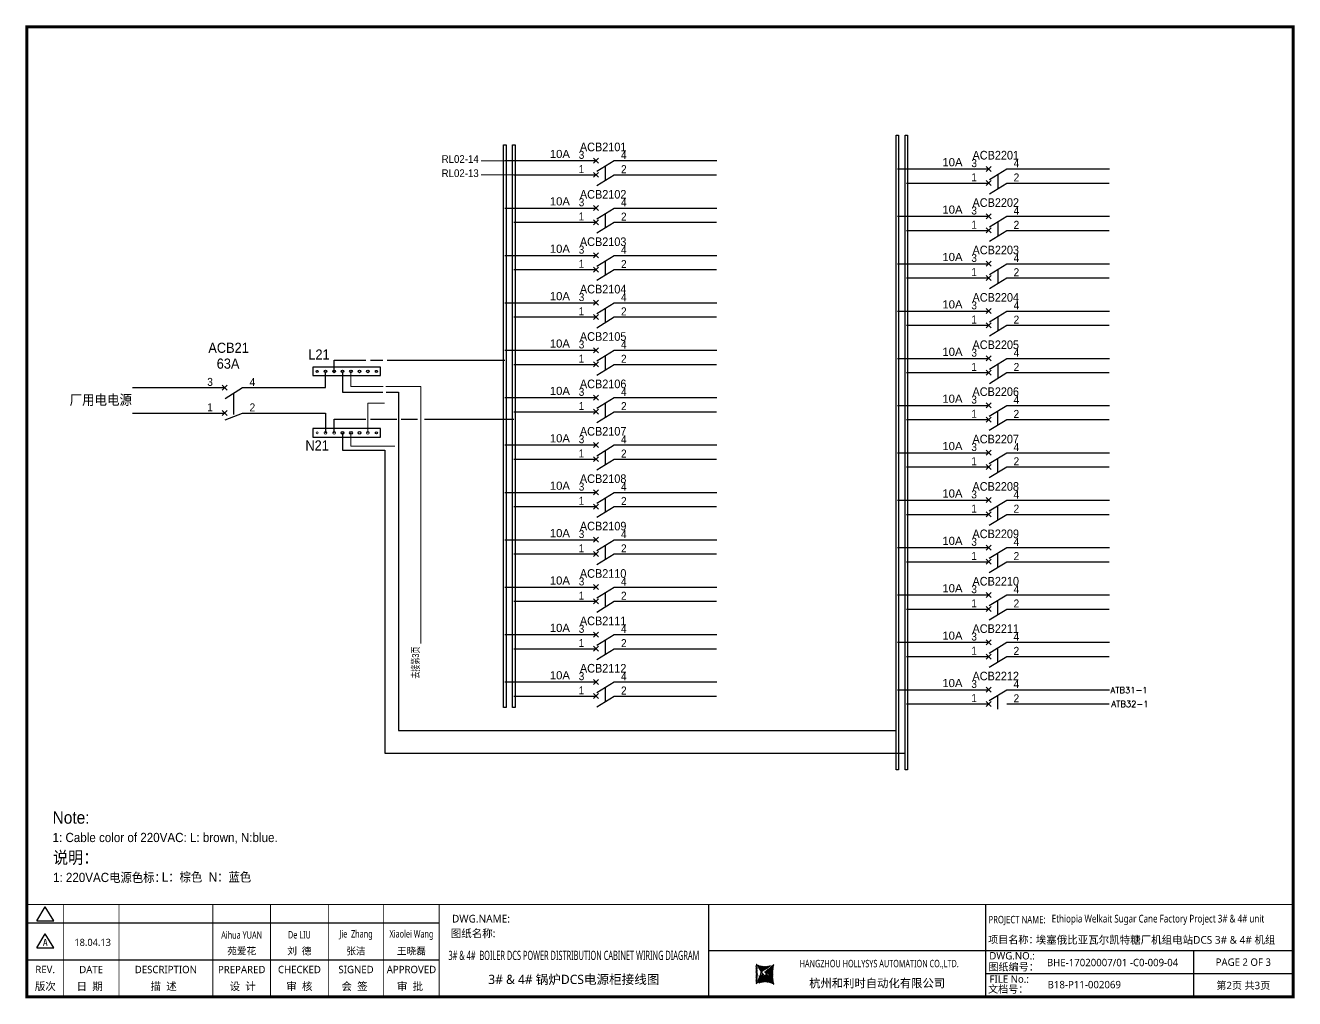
# Model space of a CAD drawing. Extents: x 81437 to 204847, y -54769 to -29444.
# Drawn here: x 101462 to 105587, y -50082 to -46919 of the extents above; entities that cross this region are included whole.
import ezdxf
from ezdxf.enums import TextEntityAlignment as Align
from ezdxf.lldxf.tags import DXFTag

# ---------------------------------------------------------------- set-up
doc = ezdxf.new("R2010")
doc.units = 0
doc.header["$LTSCALE"] = 100
doc.header["$MEASUREMENT"] = 0
for name, color, linetype in [('t', 1, 'Continuous'), ('标准图框及表格', 7, 'Continuous'), ('空气开关', 7, 'Continuous')]:
    doc.layers.add(name, color=color, linetype=linetype)
doc.layers.add('细实线', color=7, linetype='Continuous', lineweight=20)
doc.styles.add('HZ', font='arial.ttf', dxfattribs={"width": 0.7})
doc.styles.add('SIMPLEX', font='simplex')
doc.styles.get("Standard").update_dxf_attribs({"font": ''})
doc.styles.add('微软雅黑', font='')
doc.styles.get('Standard').set_extended_font_data('SimSun')
doc.styles.get('微软雅黑').set_extended_font_data('Microsoft YaHei')
tags = doc.linetypes.add('CENTER', pattern=[2, 1.25, -0.25, 0.25, -0.25]).pattern_tags.tags
tags[10:11] = [DXFTag(74, 4), DXFTag(75, 0), DXFTag(340, '0'), DXFTag(46, 1.0), DXFTag(50, 0.0), DXFTag(44, 0.0), DXFTag(45, 0.0)]
tags[8:9] = [DXFTag(74, 4), DXFTag(75, 0), DXFTag(340, '0'), DXFTag(46, 1.0), DXFTag(50, 0.0), DXFTag(44, 0.0), DXFTag(45, 0.0)]
tags[6:7] = [DXFTag(74, 4), DXFTag(75, 0), DXFTag(340, '0'), DXFTag(46, 1.0), DXFTag(50, 0.0), DXFTag(44, 0.0), DXFTag(45, 0.0)]
tags[4:5] = [DXFTag(74, 4), DXFTag(75, 0), DXFTag(340, '0'), DXFTag(46, 1.0), DXFTag(50, 0.0), DXFTag(44, 0.0), DXFTag(45, 0.0)]
tags = doc.linetypes.add('HIDDEN', pattern=[0.375, 0.25, -0.125]).pattern_tags.tags
tags[6:7] = [DXFTag(74, 4), DXFTag(75, 0), DXFTag(340, '0'), DXFTag(46, 1.0), DXFTag(50, 0.0), DXFTag(44, 0.0), DXFTag(45, 0.0)]
tags[4:5] = [DXFTag(74, 4), DXFTag(75, 0), DXFTag(340, '0'), DXFTag(46, 1.0), DXFTag(50, 0.0), DXFTag(44, 0.0), DXFTag(45, 0.0)]
pattern_1 = [(45, (-6.1628, -58.8625), (-0.7362629, 0.7362629), [])]

# ---------------------------------------------------------------- blocks, each defined once
blk = doc.blocks.new('供电端子')
at = {"style": 'HZ', "width": 0.7}
blk.add_attdef('供电端子', (0, 0), '', height=17, dxfattribs=at)
blk = doc.blocks.new('图框')
at = {"layer": '标准图框及表格'}
h = blk.add_hatch(dxfattribs=at)
h.set_pattern_fill('ANSI31', color=5, scale=8.329864, style=0)
h.set_pattern_definition(pattern_1)
edge = h.paths.add_edge_path()
edge.add_arc((2393.1, -3057), 55.2, 238.1092, 291.6532)
edge.add_line((2413.5, -3108.3), (2382.4, -3129.1))
edge.add_arc((2232.7, -3137.2), 135.4, 346.3915, 374.25)
edge.add_line((2364.3, -3169), (2391.3, -3146.7))
edge.add_line((2385.2, -3139.1), (2390, -3139.8))
edge.add_spline(control_points=[(2391.3, -3146.8), (2392.2, -3145.9), (2393.8, -3144.3), (2393.7, -3140.1), (2391.3, -3139.9), (2390, -3139.7)], knot_values=[0, 0, 0, 0, 6.844331, 12.400427, 18.769243, 18.769243, 18.769243, 18.769243], weights=[1, 1, 1, 1, 1, 1], degree=3, periodic=0)
edge.add_spline(control_points=[(2382.4, -3129.1), (2381.6, -3129.7), (2380.3, -3130.8), (2379.4, -3132.2), (2379, -3132.9)], knot_values=[0, 0, 0, 0, 5.253674, 9.488439, 9.488439, 9.488439, 9.488439], weights=[1, 1, 1, 1, 1], degree=3, periodic=0)
edge.add_spline(control_points=[(2380.1, -3131.1), (2379.6, -3131.8), (2378.5, -3133.2), (2378.8, -3136.6), (2381.7, -3138.8), (2384, -3139), (2385.2, -3139.1)], knot_values=[10.665975, 10.665975, 10.665975, 10.665975, 18.977704, 28.894558, 41.119554, 52.646925, 52.646925, 52.646925, 52.646925], weights=[1, 1, 1, 1, 1, 1, 1], degree=3, periodic=0)
h = blk.add_hatch(dxfattribs=at)
h.set_pattern_fill('ANSI31', color=3, scale=8.329864, style=0)
h.set_pattern_definition(pattern_1)
edge = h.paths.add_edge_path()
edge.add_line((2396.3, -3134.6), (2401.5, -3135.3))
edge.add_spline(control_points=[(2394.9, -3127.6), (2394, -3128.5), (2392.4, -3130.1), (2392.5, -3134.3), (2394.9, -3134.5), (2396.2, -3134.6)], knot_values=[0, 0, 0, 0, 6.844331, 12.400427, 18.769243, 18.769243, 18.769243, 18.769243], weights=[1, 1, 1, 1, 1, 1], degree=3, periodic=0)
edge.add_line((2421.9, -3105.3), (2394.8, -3127.7))
edge.add_spline(control_points=[(2406.5, -3142.8), (2406.9, -3142.3), (2407.7, -3140.9), (2407.4, -3137.8), (2404.5, -3135.6), (2402.2, -3135.4), (2401, -3135.3)], knot_values=[12.654089, 12.654089, 12.654089, 12.654089, 18.977704, 28.894558, 41.119554, 52.646925, 52.646925, 52.646925, 52.646925], weights=[1, 1, 1, 1, 1, 1, 1], degree=3, periodic=0)
edge.add_line((2405.5, -3143.8), (2406.6, -3142.6))
edge.add_line((2403.9, -3145.3), (2405.5, -3143.8))
edge.add_line((2372.7, -3166.1), (2403.8, -3145.3))
edge.add_arc((2393.1, -3217.4), 55.2, 58.1092, 111.6532)
edge.add_arc((2553.4, -3137.2), 135.4, 166.3915, 194.25)
at = {"color": 7}
for p, q in [((2209.5, -2910.4), (2209.5, -3210.4)), ((3109.5, -2910.4), (3109.5, -3210.4)), ((-6.2, -2970.4), (1334, -2970.4)), ((-6.2, -3090.4), (1334, -3090.4)), ((2209.5, -3060.4), (3109.5, -3060.4)), ((3109.5, -3060.4), (4109.5, -3060.4)), ((3785.6, -3060.4), (3785.6, -3210.4)), ((4109.5, -3135.4), (3109.5, -3135.4))]:
    blk.add_line(p, q, dxfattribs=at)
at = {"color": 7, "const_width": 3}
blk.add_lwpolyline([(4109.5, -2910.4), (-6.2, -2910.4)], dxfattribs=at)
at = {"layer": 't', "color": 7}
for p, q in [((25.8, -2963.9), (53.7, -2918)), ((81.7, -2963.9), (53.7, -2918)), ((25.8, -2963.9), (81.7, -2963.9)), ((25.8, -3051.8), (53.7, -3006)), ((81.7, -3051.8), (53.7, -3006)), ((25.8, -3051.8), (81.7, -3051.8))]:
    blk.add_line(p, q, dxfattribs=at)
at = {"layer": 't', "color": 7, "const_width": 9.62}
blk.add_lwpolyline([(4109.5, -3210.4), (4109.5, -58.9), (-6.2, -58.9), (-6.2, -3210.4)], close=True, dxfattribs=at)
at = {"layer": 't', "color": 7, "const_width": 2.4}
for points in [[(112.6, -2911.6), (112.6, -3210.4)], [(292.9, -2911.6), (292.9, -3210.4)], [(598.2, -2911.6), (598.2, -3215.3)], [(785.8, -2911.6), (785.8, -3215.3)], [(973.4, -2911.6), (973.4, -3215.3)], [(1153.7, -2911.6), (1153.7, -3215.3)], [(1334, -2911.6), (1334, -3215.3)]]:
    blk.add_lwpolyline(points, dxfattribs=at)
at = {"color": 7, "linetype": 'CENTER', "style": '微软雅黑'}
for s, height, p in [('项目名称：', 24, (3118.2, -3036.9)), ('图纸编号：', 24, (3119.1, -3125.5)), ('杭州和利时自动化有限公司', 27, (2536.4, -3180)), ('文档号：', 24, (3117.9, -3197.6))]:
    blk.add_text(s, height=height, dxfattribs=at).set_placement(p)
at = {"color": 7, "style": '微软雅黑', "flags": 8}
for tag, p, height in [('DWG.NAME:', (1375.5, -2969.2), 25), ('DWG.NO.:', (3122, -3089.3), 24), ('图纸编号', (3309.2, -3111.3), 24), ('FILENO.:', (3122.5, -3165), 24), ('文档号', (3311.6, -3183), 24)]:
    blk.add_attdef(tag, p, '', height=height, dxfattribs=at)
at = {"color": 7, "style": '微软雅黑', "width": 0.8, "flags": 8}
for tag, p, height in [('PROJECTNAME:', (3119.3, -2971.7), 24), ('PROJECT_NAME', (3324.7, -2969.2), 25)]:
    blk.add_attdef(tag, p, '', height=height, dxfattribs=at)
at = {"color": 7, "style": '微软雅黑', "flags": 8}
for tag, height, width, p in [('RENLIU', 24, 0.7, (692, -3009.2)), ('SHUFENWANG', 24, 0.7, (879.6, -3009.2)), ('FANGHOU', 24, 0.7, (1063.6, -3009.2)), ('DANDANLI', 24, 0.7, (1243.9, -3009.2)), ('#10STATIONONTROLCABINETCOVER', 30, 0.6, (1771.7, -3076)), ('HANGZHOUHOLLYSYSAUTOMATIONCO.,LTD.', 24, 0.7, (2763.9, -3104.6))]:
    blk.add_attdef(tag, text='', height=height, dxfattribs=dict(at, width=width)).set_placement(p, align=Align.MIDDLE)
for tag, p in [('图纸名称:', (1371.6, -3024.8)), ('项目名称', (3272.9, -3045.6))]:
    blk.add_attdef(tag, text='', height=25, dxfattribs=at).set_placement(p, align=Align.BOTTOM_LEFT)
at = {"color": 7, "flags": 8}
blk.add_attdef('A', text='', height=23, dxfattribs=at).set_placement((53.7, -3033.7), align=Align.MIDDLE)
at = {"color": 7, "style": '微软雅黑', "flags": 8}
for tag, height, p in [('设计时间', 23, (207.7, -3033.7)), ('刘仁', 23, (692, -3061.1)), ('王姝芬', 23, (879.6, -3061.1)), ('侯方', 23, (1063.6, -3061.1)), ('李丹丹', 23, (1243.9, -3061.1)), ('PAGEXOFX', 24, (3947.6, -3097.9)), ('REV.', 24, (53.2, -3121.9)), ('DATE', 24, (202.7, -3121.9)), ('DESCRIPTION', 24, (445.6, -3121.9)), ('PREPARED', 24, (692, -3121.9)), ('CHECKED', 24, (879.6, -3121.9)), ('SIGNED', 24, (1063.6, -3121.9)), ('APPROVED', 24, (1243.9, -3121.9)), ('图纸名称', 30, (1771.7, -3153.6)), ('第几页共几页', 24, (3947.6, -3172.9))]:
    blk.add_attdef(tag, text='', height=height, dxfattribs=at).set_placement(p, align=Align.MIDDLE)
at = {"layer": 't', "color": 7, "style": '微软雅黑'}
for s, p in [('版次', (53.7, -3176.5)), ('日  期', (198, -3176.5)), ('描  述', (438.3, -3176.5)), ('设  计', (695.3, -3176.5)), ('审  核', (879.4, -3176.5)), ('会  签', (1058.9, -3176.5)), ('审  批', (1239.1, -3176.5))]:
    blk.add_text(s, height=25, dxfattribs=at).set_placement(p, align=Align.MIDDLE_CENTER)
at = {"layer": '标准图框及表格', "color": 5, "style": 'HZ'}
for s, p in [('pgqh', (2367.7, -3118.5)), ('hollilas', (2367.9, -3144.8))]:
    blk.add_text(s, height=5.21, dxfattribs=at).set_placement(p)
at = {"layer": '标准图框及表格', "color": 3, "style": 'HZ'}
for s, height, p in [('auto', 8.68, (2394.7, -3133.1)), ('hollysys', 4.34, (2396.4, -3158.6))]:
    blk.add_text(s, height=height, dxfattribs=at).set_placement(p)

msp = doc.modelspace()

# ---------------------------------------------------------------- linework, layer by layer
at = {"color": 6}
for p, q in [((103325.2, -47366.6), (103309.1, -47350.4)), ((103309.1, -47366.6), (103325.2, -47350.4)), ((103309.1, -47412.7), (103325.2, -47396.6)), ((103325.2, -47412.7), (103309.1, -47396.6)), ((103319.2, -47393.3), (103375.7, -47358.5)), ((104601.3, -47393.5), (104585.1, -47377.3)), ((104585.1, -47393.5), (104601.3, -47377.3)), ((104595.3, -47420.2), (104651.7, -47385.4)), ((103319.2, -47439.4), (103375.7, -47404.6)), ((104585.1, -47439.6), (104601.3, -47423.4)), ((104601.3, -47439.6), (104585.1, -47423.4)), ((104595.3, -47466.3), (104651.7, -47431.5)), ((103325.2, -47520.6), (103309.1, -47504.4)), ((103309.1, -47520.6), (103325.2, -47504.4)), ((103319.2, -47547.3), (103375.7, -47512.5)), ((103325.2, -47566.7), (103309.1, -47550.6)), ((103309.1, -47566.7), (103325.2, -47550.6)), ((103319.2, -47593.4), (103375.7, -47558.6)), ((104601.3, -47547.5), (104585.1, -47531.3)), ((104585.1, -47547.5), (104601.3, -47531.3)), ((104595.3, -47574.2), (104651.7, -47539.4)), ((104601.3, -47593.6), (104585.1, -47577.4)), ((104585.1, -47593.6), (104601.3, -47577.4)), ((104595.3, -47620.3), (104651.7, -47585.5)), ((103309.1, -47674.6), (103325.2, -47658.4)), ((103325.2, -47674.6), (103309.1, -47658.4)), ((103319.2, -47701.3), (103375.7, -47666.5)), ((104585.1, -47701.5), (104601.3, -47685.3)), ((104601.3, -47701.5), (104585.1, -47685.3)), ((103309.1, -47720.7), (103325.2, -47704.6)), ((103325.2, -47720.7), (103309.1, -47704.6)), ((103319.2, -47747.4), (103375.7, -47712.6)), ((104595.3, -47728.2), (104651.7, -47693.4)), ((104585.1, -47747.6), (104601.3, -47731.4)), ((104601.3, -47747.6), (104585.1, -47731.4)), ((104595.3, -47774.3), (104651.7, -47739.5)), ((103325.2, -47828.6), (103309.1, -47812.4)), ((103309.1, -47828.6), (103325.2, -47812.4)), ((103319.2, -47855.3), (103375.7, -47820.5)), ((104601.3, -47855.5), (104585.1, -47839.3)), ((104585.1, -47855.5), (104601.3, -47839.3)), ((104595.3, -47882.2), (104651.7, -47847.4)), ((103325.2, -47874.7), (103309.1, -47858.6)), ((103309.1, -47874.7), (103325.2, -47858.6)), ((103319.2, -47901.4), (103375.7, -47866.6)), ((104601.3, -47901.6), (104585.1, -47885.4)), ((104585.1, -47901.6), (104601.3, -47885.4)), ((104595.3, -47928.3), (104651.7, -47893.5)), ((103309.1, -47982.6), (103325.2, -47966.4)), ((103325.2, -47982.6), (103309.1, -47966.4)), ((103319.2, -48009.3), (103375.7, -47974.5)), ((103309.1, -48028.7), (103325.2, -48012.6)), ((103325.2, -48028.7), (103309.1, -48012.6)), ((104585.1, -48009.5), (104601.3, -47993.3)), ((104601.3, -48009.5), (104585.1, -47993.3)), ((104595.3, -48036.2), (104651.7, -48001.4)), ((103319.2, -48055.4), (103375.7, -48020.6)), ((104585.1, -48055.6), (104601.3, -48039.4)), ((104601.3, -48055.6), (104585.1, -48039.4)), ((104595.3, -48082.3), (104651.7, -48047.5)), ((103325.2, -48136.6), (103309.1, -48120.4)), ((103309.1, -48136.6), (103325.2, -48120.4)), ((103319.2, -48163.3), (103375.7, -48128.5)), ((103325.2, -48182.7), (103309.1, -48166.6)), ((103309.1, -48182.7), (103325.2, -48166.6)), ((103319.2, -48209.4), (103375.7, -48174.6)), ((104601.2, -48161.9), (104585, -48145.7)), ((104585, -48161.9), (104601.2, -48145.7)), ((104595.2, -48188.5), (104651.7, -48153.8)), ((104601.2, -48208), (104585, -48191.8)), ((104585, -48208), (104601.2, -48191.8)), ((104595.2, -48234.7), (104651.7, -48199.9)), ((103325.2, -48290.6), (103309.1, -48274.4)), ((103309.1, -48290.6), (103325.2, -48274.4)), ((103319.2, -48317.3), (103375.7, -48282.5)), ((104601.2, -48315.9), (104585, -48299.7)), ((104585, -48315.9), (104601.2, -48299.7)), ((103325.2, -48336.7), (103309.1, -48320.6)), ((103309.1, -48336.7), (103325.2, -48320.6)), ((103319.2, -48363.4), (103375.7, -48328.6)), ((104601.2, -48362), (104585, -48345.8)), ((104585, -48362), (104601.2, -48345.8)), ((104595.2, -48342.5), (104651.7, -48307.8)), ((104595.2, -48388.7), (104651.7, -48353.9)), ((103309.1, -48444.6), (103325.2, -48428.4)), ((103325.2, -48444.6), (103309.1, -48428.4)), ((103319.2, -48471.3), (103375.7, -48436.5)), ((104585, -48469.9), (104601.2, -48453.7)), ((104601.2, -48469.9), (104585, -48453.7)), ((104595.2, -48496.5), (104651.7, -48461.8)), ((103309.1, -48490.7), (103325.2, -48474.6)), ((103325.2, -48490.7), (103309.1, -48474.6)), ((103319.2, -48517.4), (103375.7, -48482.6)), ((104585, -48516), (104601.2, -48499.8)), ((104601.2, -48516), (104585, -48499.8)), ((104595.2, -48542.7), (104651.7, -48507.9)), ((103325.2, -48598.6), (103309.1, -48582.4)), ((103309.1, -48598.6), (103325.2, -48582.4)), ((103319.2, -48625.3), (103375.7, -48590.5)), ((103325.2, -48644.7), (103309.1, -48628.6)), ((103309.1, -48644.7), (103325.2, -48628.6)), ((103319.2, -48671.4), (103375.7, -48636.6)), ((104601.2, -48623.9), (104585, -48607.7)), ((104585, -48623.9), (104601.2, -48607.7)), ((104595.2, -48650.5), (104651.7, -48615.8)), ((104601.2, -48670), (104585, -48653.8)), ((104585, -48670), (104601.2, -48653.8)), ((104595.2, -48696.7), (104651.7, -48661.9)), ((103325.2, -48752.6), (103309.1, -48736.4)), ((103309.1, -48752.6), (103325.2, -48736.4)), ((103319.2, -48779.3), (103375.7, -48744.5)), ((103325.2, -48798.7), (103309.1, -48782.6)), ((103309.1, -48798.7), (103325.2, -48782.6)), ((103319.2, -48825.4), (103375.7, -48790.6)), ((104601.2, -48777.9), (104585, -48761.7)), ((104585, -48777.9), (104601.2, -48761.7)), ((104595.2, -48804.5), (104651.7, -48769.8)), ((104601.2, -48824), (104585, -48807.8)), ((104585, -48824), (104601.2, -48807.8)), ((104595.2, -48850.7), (104651.7, -48815.9)), ((103325.2, -48906.6), (103309.1, -48890.4)), ((103309.1, -48906.6), (103325.2, -48890.4)), ((103319.2, -48933.3), (103375.7, -48898.5)), ((104601.2, -48931.9), (104585, -48915.7)), ((104585, -48931.9), (104601.2, -48915.7)), ((104595.2, -48958.5), (104651.7, -48923.8)), ((103325.2, -48952.7), (103309.1, -48936.6)), ((103309.1, -48952.7), (103325.2, -48936.6)), ((103319.2, -48979.4), (103375.7, -48944.6)), ((104601.2, -48978), (104585, -48961.8)), ((104585, -48978), (104601.2, -48961.8)), ((104595.2, -49004.7), (104651.7, -48969.9)), ((103309.1, -49060.6), (103325.2, -49044.4)), ((103325.2, -49060.6), (103309.1, -49044.4)), ((103309.1, -49106.7), (103325.2, -49090.6)), ((103325.2, -49106.7), (103309.1, -49090.6)), ((103319.2, -49087.3), (103375.7, -49052.5)), ((104585, -49085.9), (104601.2, -49069.7)), ((104601.2, -49085.9), (104585, -49069.7)), ((104595.2, -49112.5), (104651.7, -49077.8)), ((103319.2, -49133.4), (103375.7, -49098.6)), ((104585, -49132), (104601.2, -49115.8)), ((104601.2, -49132), (104585, -49115.8))]:
    msp.add_line(p, q, dxfattribs=at)
at = {"color": 43}
for p, q in [((103020.5, -47358.5), (103317.1, -47358.5)), ((103375.7, -47358.5), (103709.4, -47358.5)), ((104296.5, -47385.4), (104593.2, -47385.4)), ((104651.7, -47385.4), (104985.4, -47385.4)), ((103020.5, -47512.5), (103317.1, -47512.5)), ((103375.7, -47512.5), (103709.4, -47512.5)), ((104296.5, -47539.4), (104593.2, -47539.4)), ((104651.7, -47539.4), (104985.4, -47539.4)), ((103020.5, -47666.5), (103317.1, -47666.5)), ((103375.7, -47666.5), (103709.4, -47666.5)), ((104296.5, -47693.4), (104593.2, -47693.4)), ((104651.7, -47693.4), (104985.4, -47693.4)), ((103020.5, -47820.5), (103317.1, -47820.5)), ((103375.7, -47820.5), (103709.4, -47820.5)), ((104296.5, -47847.4), (104593.2, -47847.4)), ((104651.7, -47847.4), (104985.4, -47847.4)), ((103020.5, -47974.5), (103317.1, -47974.5)), ((103375.7, -47974.5), (103709.4, -47974.5)), ((102465.5, -48043.3), (102465.5, -48007)), ((102465.5, -48007), (102568.4, -48007)), ((102583.6, -48007), (102624.5, -48007)), ((102637.7, -48007), (103020.5, -48007)), ((104296.5, -48001.4), (104593.2, -48001.4)), ((104651.7, -48001.4), (104985.4, -48001.4)), ((102438, -48096.2), (102438, -48043.3)), ((102493, -48043.3), (102493, -48111.1)), ((101810.4, -48096.2), (102109.9, -48096.2)), ((102168.4, -48096.2), (102438, -48096.2)), ((102493, -48111.1), (102624.5, -48111.1)), ((102635, -48111.1), (102675.1, -48111.1)), ((102675.1, -48111.1), (102675.1, -48480)), ((103020.5, -48128.5), (103317.1, -48128.5)), ((103375.7, -48128.5), (103709.4, -48128.5)), ((104296.4, -48153.8), (104593.1, -48153.8)), ((104651.7, -48153.8), (104985.4, -48153.8)), ((103020.5, -48282.5), (103317.1, -48282.5)), ((103375.7, -48282.5), (103709.4, -48282.5)), ((104296.4, -48307.8), (104593.1, -48307.8)), ((104651.7, -48307.8), (104985.4, -48307.8)), ((103020.5, -48436.5), (103317.1, -48436.5)), ((103375.7, -48436.5), (103709.4, -48436.5)), ((104296.4, -48461.8), (104593.1, -48461.8)), ((104651.7, -48461.8), (104985.4, -48461.8)), ((102675.1, -48480), (102675.1, -49210.8)), ((103020.5, -48590.5), (103317.1, -48590.5)), ((103375.7, -48590.5), (103709.4, -48590.5)), ((104296.4, -48615.8), (104593.1, -48615.8)), ((104651.7, -48615.8), (104985.4, -48615.8)), ((103020.5, -48744.5), (103317.1, -48744.5)), ((103375.7, -48744.5), (103709.4, -48744.5)), ((104296.4, -48769.8), (104593.1, -48769.8)), ((104651.7, -48769.8), (104985.4, -48769.8)), ((103020.5, -48898.5), (103317.1, -48898.5)), ((103375.7, -48898.5), (103709.4, -48898.5)), ((104296.4, -48923.8), (104593.1, -48923.8)), ((104651.7, -48923.8), (104985.4, -48923.8)), ((103020.5, -49052.5), (103317.1, -49052.5)), ((103375.7, -49052.5), (103709.4, -49052.5)), ((104296.4, -49077.8), (104593.1, -49077.8)), ((104651.7, -49077.8), (104985.4, -49077.8)), ((102675.1, -49210.8), (104292.1, -49210.8))]:
    msp.add_line(p, q, dxfattribs=at)
at = {"color": 5}
for p, q in [((103050.2, -47404.6), (103317.1, -47404.6)), ((103375.7, -47404.6), (103708.8, -47404.6)), ((104326.2, -47431.5), (104593.2, -47431.5)), ((104651.7, -47431.5), (104984.8, -47431.5)), ((103050.2, -47558.6), (103317.1, -47558.6)), ((103375.7, -47558.6), (103708.8, -47558.6)), ((104326.2, -47585.5), (104593.2, -47585.5)), ((104651.7, -47585.5), (104984.8, -47585.5)), ((103050.2, -47712.6), (103317.1, -47712.6)), ((103375.7, -47712.6), (103708.8, -47712.6)), ((104326.2, -47739.5), (104593.2, -47739.5)), ((104651.7, -47739.5), (104984.8, -47739.5)), ((103050.2, -47866.6), (103317.1, -47866.6)), ((103375.7, -47866.6), (103708.8, -47866.6)), ((104326.2, -47893.5), (104593.2, -47893.5)), ((104651.7, -47893.5), (104984.8, -47893.5)), ((103050.2, -48020.6), (103317.1, -48020.6)), ((103375.7, -48020.6), (103708.8, -48020.6)), ((104326.2, -48047.5), (104593.2, -48047.5)), ((104651.7, -48047.5), (104984.8, -48047.5)), ((101810.3, -48178.7), (102109.9, -48178.7)), ((102168.4, -48178.7), (102438, -48178.7)), ((102438, -48178.7), (102438, -48242.9)), ((103050.2, -48174.6), (103317.1, -48174.6)), ((103375.7, -48174.6), (103708.8, -48174.6)), ((102465.5, -48242.9), (102465.5, -48198.4)), ((102465.5, -48198.4), (102568.4, -48198.4)), ((102583.9, -48198.4), (102669.6, -48198.4)), ((102683.9, -48198.4), (102736.9, -48198.4)), ((102759.6, -48198.4), (102792.7, -48198.4)), ((102792.7, -48198.4), (103050.2, -48198.4)), ((104326.1, -48199.9), (104593.1, -48199.9)), ((104651.7, -48199.9), (104984.8, -48199.9)), ((102493, -48242.9), (102493, -48299.3)), ((102493, -48299.3), (102630.5, -48299.3)), ((102630.5, -48299.3), (102630.5, -48479.4)), ((103050.2, -48328.6), (103317.1, -48328.6)), ((103375.7, -48328.6), (103708.8, -48328.6)), ((104326.1, -48353.9), (104593.1, -48353.9)), ((104651.7, -48353.9), (104984.8, -48353.9)), ((102630.5, -48479.4), (102630.5, -49283.5)), ((103050.2, -48482.6), (103317.1, -48482.6)), ((103375.7, -48482.6), (103708.8, -48482.6)), ((104326.1, -48507.9), (104593.1, -48507.9)), ((104651.7, -48507.9), (104984.8, -48507.9)), ((103050.2, -48636.6), (103317.1, -48636.6)), ((103375.7, -48636.6), (103708.8, -48636.6)), ((104326.1, -48661.9), (104593.1, -48661.9)), ((104651.7, -48661.9), (104984.8, -48661.9)), ((103050.2, -48790.6), (103317.1, -48790.6)), ((103375.7, -48790.6), (103708.8, -48790.6)), ((104326.1, -48815.9), (104593.1, -48815.9)), ((104651.7, -48815.9), (104984.8, -48815.9)), ((103050.2, -48944.6), (103317.1, -48944.6)), ((103375.7, -48944.6), (103708.8, -48944.6)), ((104326.1, -48969.9), (104593.1, -48969.9)), ((104651.7, -48969.9), (104984.8, -48969.9)), ((103050.2, -49098.6), (103317.1, -49098.6)), ((103375.7, -49098.6), (103708.8, -49098.6)), ((104326.1, -49123.9), (104593.1, -49123.9)), ((104651.7, -49123.9), (104984.8, -49123.9)), ((102630.5, -49283.5), (104321.9, -49283.5))]:
    msp.add_line(p, q, dxfattribs=at)
for p, q in [((102117.9, -48104.3), (102101.8, -48088.2)), ((102101.8, -48104.3), (102117.9, -48088.2)), ((102111.9, -48131), (102168.4, -48096.2)), ((102101.8, -48186.8), (102117.9, -48170.6)), ((102117.9, -48186.8), (102101.8, -48170.6)), ((102111.9, -48200.8), (102168.4, -48178.7))]:
    msp.add_line(p, q)
at = {"color": 43}
for points in [[(103024.5, -47306.8), (103024.5, -49135.7), (103016.6, -49135.7), (103016.6, -47306.8)], [(104300, -47275.9), (104300, -49337.6), (104292.1, -49337.6), (104292.1, -47275.9)], [(102396.8, -48057), (102616.8, -48057), (102616.8, -48029.5), (102396.8, -48029.5)]]:
    msp.add_lwpolyline(points, close=True, dxfattribs=at)
at = {"color": 5}
for points in [[(103053.6, -47306.8), (103053.6, -49135.7), (103045.8, -49135.7), (103045.8, -47306.8)], [(104329.1, -47275.9), (104329.1, -49337.6), (104321.3, -49337.6), (104321.3, -47275.9)], [(102396.8, -48256.7), (102616.8, -48256.7), (102616.8, -48229.2), (102396.8, -48229.2)]]:
    msp.add_lwpolyline(points, close=True, dxfattribs=at)
for centre, radius in [((102410.5, -48043.3), 3.3), ((102438, -48043.3), 4.4), ((102465.5, -48043.3), 4.4), ((102493, -48043.3), 4.4), ((102520.5, -48043.3), 4.4), ((102548, -48043.3), 4.4), ((102575.5, -48043.3), 4.4), ((102603, -48043.3), 3.3), ((102493, -48242.9), 4.4), ((102520.5, -48242.9), 4.4), ((102548, -48242.9), 4.4), ((102603, -48242.9), 3.3)]:
    msp.add_circle(centre, radius)
at = {"lineweight": 20}
for centre, radius in [((102410.5, -48242.9), 3.3), ((102438, -48242.9), 4.4), ((102465.5, -48242.9), 4.4), ((102575.5, -48242.9), 4.4)]:
    msp.add_circle(centre, radius, dxfattribs=at)
at = {"layer": '空气开关', "color": 6}
for p, q in [((103347.5, -47422), (103347.5, -47375.9)), ((104623.5, -47448.9), (104623.5, -47402.8)), ((103347.5, -47576), (103347.5, -47529.9)), ((104623.5, -47602.9), (104623.5, -47556.8)), ((103347.5, -47730), (103347.5, -47683.9)), ((104623.5, -47756.9), (104623.5, -47710.8)), ((103347.5, -47884), (103347.5, -47837.9)), ((104623.5, -47910.9), (104623.5, -47864.8)), ((103347.5, -48038), (103347.5, -47991.9)), ((104623.5, -48064.9), (104623.5, -48018.8)), ((103347.5, -48192), (103347.5, -48145.9)), ((104623.4, -48217.3), (104623.4, -48171.2)), ((103347.5, -48346), (103347.5, -48299.9)), ((104623.4, -48371.3), (104623.4, -48325.2)), ((103347.5, -48500), (103347.5, -48453.9)), ((104623.4, -48525.3), (104623.4, -48479.2)), ((103347.5, -48654), (103347.5, -48607.9)), ((104623.4, -48679.3), (104623.4, -48633.2)), ((103347.5, -48808), (103347.5, -48761.9)), ((104623.4, -48833.3), (104623.4, -48787.2)), ((103347.5, -48962), (103347.5, -48915.9)), ((104623.4, -48987.3), (104623.4, -48941.2)), ((103347.5, -49116), (103347.5, -49069.9)), ((104623.4, -49141.3), (104623.4, -49095.2))]:
    msp.add_line(p, q, dxfattribs=at)
at = {"layer": '空气开关'}
msp.add_line((102140.2, -48183.4), (102140.2, -48113.6), dxfattribs=at)
at = {"layer": '细实线', "color": 43}
for p, q in [((103021.3, -47358.8), (102943.1, -47358.8)), ((102520.5, -48043.3), (102520.5, -48092.1)), ((102520.5, -48092.1), (102624.9, -48092.1)), ((102633.9, -48092.1), (102747.3, -48092.1)), ((102747.3, -48092.1), (102747.3, -48927.5))]:
    msp.add_line(p, q, dxfattribs=at)
at = {"layer": '细实线', "color": 5}
for p, q in [((103051, -47404.9), (102943.1, -47404.9)), ((102575.5, -48242.9), (102575.5, -48146.9)), ((102575.5, -48146.9), (102629.9, -48146.9)), ((102520.5, -48242.9), (102520.5, -48286.1)), ((102520.5, -48286.1), (102663, -48286.1))]:
    msp.add_line(p, q, dxfattribs=at)

# ---------------------------------------------------------------- block references
at = {"color": 1}
ref = msp.add_blockref('图框', (101473.2, -46865.1), dxfattribs=at)
ref.add_attrib('PROJECTNAME:', 'PROJECT NAME:', (104592.5, -49836.7), dxfattribs={"color": 7, "height": 24, "style": '微软雅黑', "width": 0.8})
ref.add_attrib('FILENO.:', 'FILE No.:', (104595.7, -50030), dxfattribs={"color": 7, "height": 24, "style": '微软雅黑'})
ref.add_attrib('DWG.NO.:', 'DWG.NO.:', (104595.2, -49954.3), dxfattribs={"color": 7, "height": 24, "style": '微软雅黑'})
ref.add_attrib('PAGEXOFX', 'PAGE 2 OF 3', dxfattribs={"color": 7, "height": 24, "style": '微软雅黑', "flags": 8}).set_placement((105420.7, -49963), align=Align.MIDDLE)
ref.add_attrib('PROJECT_NAME', 'Ethiopia Welkait Sugar Cane Factory Project 3# & 4# unit', (104797.9, -49834.2), dxfattribs={"color": 7, "height": 25, "style": '微软雅黑', "width": 0.8})
ref.add_attrib('项目名称', '埃塞俄比亚瓦尔凯特糖厂机组电站DCS 3# & 4# 机组', dxfattribs={"color": 7, "height": 25, "style": '微软雅黑'}).set_placement((104746.1, -49910.7), align=Align.BOTTOM_LEFT)
ref.add_attrib('HANGZHOUHOLLYSYSAUTOMATIONCO.,LTD.', 'HANGZHOU HOLLYSYS AUTOMATION CO.,LTD.', dxfattribs={"color": 7, "height": 24, "style": '微软雅黑', "width": 0.7}).set_placement((104237.1, -49969.6), align=Align.MIDDLE)
ref.add_attrib('图纸名称:', '图纸名称:', dxfattribs={"color": 7, "height": 25, "style": '微软雅黑', "flags": 8}).set_placement((102844.8, -49889.8), align=Align.BOTTOM_LEFT)
ref.add_attrib('#10STATIONONTROLCABINETCOVER', '3# & 4#  BOILER DCS POWER DISTRIBUTION CABINET WIRING DIAGRAM', dxfattribs={"color": 7, "height": 30, "style": '微软雅黑', "width": 0.6, "flags": 8}).set_placement((103244.9, -49941.1), align=Align.MIDDLE)
ref.add_attrib('DWG.NAME:', 'DWG.NAME:', (102848.7, -49834.3), dxfattribs={"color": 7, "height": 25, "style": '微软雅黑', "flags": 8})
ref.add_attrib('DANDANLI', 'Xiaolei Wang', dxfattribs={"color": 7, "height": 24, "style": '微软雅黑', "width": 0.7, "flags": 8}).set_placement((102717, -49874.3), align=Align.MIDDLE)
ref.add_attrib('FANGHOU', 'Jie  Zhang', dxfattribs={"color": 7, "height": 24, "style": '微软雅黑', "width": 0.7, "flags": 8}).set_placement((102536.8, -49874.3), align=Align.MIDDLE)
ref.add_attrib('SHUFENWANG', 'De LIU', dxfattribs={"color": 7, "height": 24, "style": '微软雅黑', "width": 0.7, "flags": 8}).set_placement((102352.8, -49874.3), align=Align.MIDDLE)
ref.add_attrib('RENLIU', 'Aihua YUAN', dxfattribs={"color": 7, "height": 24, "style": '微软雅黑', "width": 0.7, "flags": 8}).set_placement((102165.2, -49874.3), align=Align.MIDDLE)
ref.add_attrib('APPROVED', 'APPROVED', dxfattribs={"color": 7, "height": 24, "style": '微软雅黑'}).set_placement((102717, -49987), align=Align.MIDDLE)
ref.add_attrib('SIGNED', 'SIGNED', dxfattribs={"color": 7, "height": 24, "style": '微软雅黑'}).set_placement((102536.8, -49987), align=Align.MIDDLE)
ref.add_attrib('CHECKED', 'CHECKED', dxfattribs={"color": 7, "height": 24, "style": '微软雅黑'}).set_placement((102352.8, -49987), align=Align.MIDDLE)
ref.add_attrib('PREPARED', 'PREPARED', dxfattribs={"color": 7, "height": 24, "style": '微软雅黑'}).set_placement((102165.2, -49987), align=Align.MIDDLE)
ref.add_attrib('DESCRIPTION', 'DESCRIPTION', dxfattribs={"color": 7, "height": 24, "style": '微软雅黑'}).set_placement((101918.7, -49987), align=Align.MIDDLE)
ref.add_attrib('DATE', 'DATE', dxfattribs={"color": 7, "height": 24, "style": '微软雅黑', "flags": 8}).set_placement((101675.9, -49987), align=Align.MIDDLE)
ref.add_attrib('REV.', 'REV.', dxfattribs={"color": 7, "height": 24, "style": '微软雅黑', "flags": 8}).set_placement((101526.4, -49987), align=Align.MIDDLE)
ref.add_attrib('A', 'A', dxfattribs={"color": 7, "height": 23, "flags": 8}).set_placement((101526.9, -49898.8), align=Align.MIDDLE)
ref.add_attrib('设计时间', '18.04.13', dxfattribs={"color": 7, "height": 23, "style": '微软雅黑', "flags": 8}).set_placement((101680.9, -49898.8), align=Align.MIDDLE)
ref.add_attrib('李丹丹', '王晓磊', dxfattribs={"color": 7, "height": 23, "style": '微软雅黑', "flags": 8}).set_placement((102717, -49926.1), align=Align.MIDDLE)
ref.add_attrib('侯方', '张洁', dxfattribs={"color": 7, "height": 23, "style": '微软雅黑', "flags": 8}).set_placement((102536.8, -49926.1), align=Align.MIDDLE)
ref.add_attrib('王姝芬', '刘  德', dxfattribs={"color": 7, "height": 23, "style": '微软雅黑', "flags": 8}).set_placement((102352.8, -49926.1), align=Align.MIDDLE)
ref.add_attrib('刘仁', '苑爱花', dxfattribs={"color": 7, "height": 23, "style": '微软雅黑', "flags": 8}).set_placement((102165.2, -49926.1), align=Align.MIDDLE)
ref.add_attrib('图纸名称', '3# & 4# 锅炉DCS电源柜接线图', dxfattribs={"color": 7, "height": 30, "style": '微软雅黑', "flags": 8}).set_placement((103244.9, -50018.6), align=Align.MIDDLE)
ref.add_attrib('文档号', 'B18-P11-002069', (104784.8, -50048), dxfattribs={"color": 7, "height": 24, "style": '微软雅黑', "flags": 8})
ref.add_attrib('图纸编号', 'BHE-17020007/01 -C0-009-04', (104782.4, -49976.3), dxfattribs={"color": 7, "height": 24, "style": '微软雅黑', "flags": 8})
ref.add_attrib('第几页共几页', '第2页 共3页', dxfattribs={"color": 7, "height": 24, "style": '微软雅黑', "flags": 8}).set_placement((105420.7, -50038), align=Align.MIDDLE)
ref = msp.add_blockref('供电端子', (103340.1, -47328.1), dxfattribs=dict(xscale=0.9349999999976717, yscale=0.9349999999976717))
ref.add_attrib('供电端子', 'ACB2101', dxfattribs={"height": 28.05, "style": 'HZ', "width": 0.9}).set_placement((103340.1, -47328.1), align=Align.CENTER)
ref = msp.add_blockref('供电端子', (102815.1, -47365.9), dxfattribs=dict(xscale=0.9349999999976717, yscale=0.9349999999976717))
ref.add_attrib('供电端子', 'RL02-14', (102815.1, -47365.9), dxfattribs={"height": 25, "style": 'HZ', "width": 0.9})
ref = msp.add_blockref('供电端子', (103199.3, -47350.1), dxfattribs=dict(xscale=0.9349999999976717, yscale=0.9349999999976717))
ref.add_attrib('供电端子', '10A', dxfattribs={"height": 26.4, "style": 'HZ'}).set_placement((103199.3, -47350.1), align=Align.CENTER)
ref = msp.add_blockref('供电端子', (104475.4, -47376.9), dxfattribs=dict(xscale=0.9349999999976717, yscale=0.9349999999976717))
ref.add_attrib('供电端子', '10A', dxfattribs={"height": 26.4, "style": 'HZ'}).set_placement((104475.4, -47376.9), align=Align.CENTER)
ref = msp.add_blockref('供电端子', (104616.2, -47354.9), dxfattribs=dict(xscale=0.9349999999976717, yscale=0.9349999999976717))
ref.add_attrib('供电端子', 'ACB2201', dxfattribs={"height": 28.05, "style": 'HZ', "width": 0.9}).set_placement((104616.2, -47354.9), align=Align.CENTER)
ref = msp.add_blockref('供电端子', (102815.1, -47412), dxfattribs=dict(xscale=0.9349999999976717, yscale=0.9349999999976717))
ref.add_attrib('供电端子', 'RL02-13', (102815.1, -47412), dxfattribs={"height": 25, "style": 'HZ', "width": 0.9})
ref = msp.add_blockref('供电端子', (103199.3, -47504.1), dxfattribs=dict(xscale=0.9349999999976717, yscale=0.9349999999976717))
ref.add_attrib('供电端子', '10A', dxfattribs={"height": 26.4, "style": 'HZ'}).set_placement((103199.3, -47504.1), align=Align.CENTER)
ref = msp.add_blockref('供电端子', (103340.1, -47482.1), dxfattribs=dict(xscale=0.9349999999976717, yscale=0.9349999999976717))
ref.add_attrib('供电端子', 'ACB2102', dxfattribs={"height": 28.05, "style": 'HZ', "width": 0.9}).set_placement((103340.1, -47482.1), align=Align.CENTER)
ref = msp.add_blockref('供电端子', (104616.2, -47508.9), dxfattribs=dict(xscale=0.9349999999976717, yscale=0.9349999999976717))
ref.add_attrib('供电端子', 'ACB2202', dxfattribs={"height": 28.05, "style": 'HZ', "width": 0.9}).set_placement((104616.2, -47508.9), align=Align.CENTER)
ref = msp.add_blockref('供电端子', (104475.4, -47530.9), dxfattribs=dict(xscale=0.9349999999976717, yscale=0.9349999999976717))
ref.add_attrib('供电端子', '10A', dxfattribs={"height": 26.4, "style": 'HZ'}).set_placement((104475.4, -47530.9), align=Align.CENTER)
ref = msp.add_blockref('供电端子', (103199.3, -47658.1), dxfattribs=dict(xscale=0.9349999999976717, yscale=0.9349999999976717))
ref.add_attrib('供电端子', '10A', dxfattribs={"height": 26.4, "style": 'HZ'}).set_placement((103199.3, -47658.1), align=Align.CENTER)
ref = msp.add_blockref('供电端子', (103340.1, -47636.1), dxfattribs=dict(xscale=0.9349999999976717, yscale=0.9349999999976717))
ref.add_attrib('供电端子', 'ACB2103', dxfattribs={"height": 28.05, "style": 'HZ', "width": 0.9}).set_placement((103340.1, -47636.1), align=Align.CENTER)
ref = msp.add_blockref('供电端子', (104616.2, -47662.9), dxfattribs=dict(xscale=0.9349999999976717, yscale=0.9349999999976717))
ref.add_attrib('供电端子', 'ACB2203', dxfattribs={"height": 28.05, "style": 'HZ', "width": 0.9}).set_placement((104616.2, -47662.9), align=Align.CENTER)
ref = msp.add_blockref('供电端子', (104475.4, -47684.9), dxfattribs=dict(xscale=0.9349999999976717, yscale=0.9349999999976717))
ref.add_attrib('供电端子', '10A', dxfattribs={"height": 26.4, "style": 'HZ'}).set_placement((104475.4, -47684.9), align=Align.CENTER)
ref = msp.add_blockref('供电端子', (103340.1, -47790.1), dxfattribs=dict(xscale=0.9349999999976717, yscale=0.9349999999976717))
ref.add_attrib('供电端子', 'ACB2104', dxfattribs={"height": 28.05, "style": 'HZ', "width": 0.9}).set_placement((103340.1, -47790.1), align=Align.CENTER)
ref = msp.add_blockref('供电端子', (103199.3, -47812.1), dxfattribs=dict(xscale=0.9349999999976717, yscale=0.9349999999976717))
ref.add_attrib('供电端子', '10A', dxfattribs={"height": 26.4, "style": 'HZ'}).set_placement((103199.3, -47812.1), align=Align.CENTER)
ref = msp.add_blockref('供电端子', (104616.2, -47816.9), dxfattribs=dict(xscale=0.9349999999976717, yscale=0.9349999999976717))
ref.add_attrib('供电端子', 'ACB2204', dxfattribs={"height": 28.05, "style": 'HZ', "width": 0.9}).set_placement((104616.2, -47816.9), align=Align.CENTER)
ref = msp.add_blockref('供电端子', (104475.4, -47838.9), dxfattribs=dict(xscale=0.9349999999976717, yscale=0.9349999999976717))
ref.add_attrib('供电端子', '10A', dxfattribs={"height": 26.4, "style": 'HZ'}).set_placement((104475.4, -47838.9), align=Align.CENTER)
ref = msp.add_blockref('供电端子', (103340.1, -47944.1), dxfattribs=dict(xscale=0.9349999999976717, yscale=0.9349999999976717))
ref.add_attrib('供电端子', 'ACB2105', dxfattribs={"height": 28.05, "style": 'HZ', "width": 0.9}).set_placement((103340.1, -47944.1), align=Align.CENTER)
ref = msp.add_blockref('供电端子', (103199.3, -47966.1), dxfattribs=dict(xscale=0.9349999999976717, yscale=0.9349999999976717))
ref.add_attrib('供电端子', '10A', dxfattribs={"height": 26.4, "style": 'HZ'}).set_placement((103199.3, -47966.1), align=Align.CENTER)
ref = msp.add_blockref('供电端子', (104475.4, -47992.9), dxfattribs=dict(xscale=0.9349999999976717, yscale=0.9349999999976717))
ref.add_attrib('供电端子', '10A', dxfattribs={"height": 26.4, "style": 'HZ'}).set_placement((104475.4, -47992.9), align=Align.CENTER)
ref = msp.add_blockref('供电端子', (104616.2, -47970.9), dxfattribs=dict(xscale=0.9349999999976717, yscale=0.9349999999976717))
ref.add_attrib('供电端子', 'ACB2205', dxfattribs={"height": 28.05, "style": 'HZ', "width": 0.9}).set_placement((104616.2, -47970.9), align=Align.CENTER)
ref = msp.add_blockref('供电端子', (103199.3, -48120.1), dxfattribs=dict(xscale=0.9349999999976717, yscale=0.9349999999976717))
ref.add_attrib('供电端子', '10A', dxfattribs={"height": 26.4, "style": 'HZ'}).set_placement((103199.3, -48120.1), align=Align.CENTER)
ref = msp.add_blockref('供电端子', (103340.1, -48098.1), dxfattribs=dict(xscale=0.9349999999976717, yscale=0.9349999999976717))
ref.add_attrib('供电端子', 'ACB2106', dxfattribs={"height": 28.05, "style": 'HZ', "width": 0.9}).set_placement((103340.1, -48098.1), align=Align.CENTER)
ref = msp.add_blockref('供电端子', (104616.1, -48123.3), dxfattribs=dict(xscale=0.9349999999976717, yscale=0.9349999999976717))
ref.add_attrib('供电端子', 'ACB2206', dxfattribs={"height": 28.05, "style": 'HZ', "width": 0.9}).set_placement((104616.1, -48123.3), align=Align.CENTER)
ref = msp.add_blockref('供电端子', (104475.3, -48145.3), dxfattribs=dict(xscale=0.9349999999976717, yscale=0.9349999999976717))
ref.add_attrib('供电端子', '10A', dxfattribs={"height": 26.4, "style": 'HZ'}).set_placement((104475.3, -48145.3), align=Align.CENTER)
ref = msp.add_blockref('供电端子', (103340.1, -48252.1), dxfattribs=dict(xscale=0.9349999999976717, yscale=0.9349999999976717))
ref.add_attrib('供电端子', 'ACB2107', dxfattribs={"height": 28.05, "style": 'HZ', "width": 0.9}).set_placement((103340.1, -48252.1), align=Align.CENTER)
ref = msp.add_blockref('供电端子', (103199.3, -48274.1), dxfattribs=dict(xscale=0.9349999999976717, yscale=0.9349999999976717))
ref.add_attrib('供电端子', '10A', dxfattribs={"height": 26.4, "style": 'HZ'}).set_placement((103199.3, -48274.1), align=Align.CENTER)
ref = msp.add_blockref('供电端子', (104616.1, -48277.3), dxfattribs=dict(xscale=0.9349999999976717, yscale=0.9349999999976717))
ref.add_attrib('供电端子', 'ACB2207', dxfattribs={"height": 28.05, "style": 'HZ', "width": 0.9}).set_placement((104616.1, -48277.3), align=Align.CENTER)
ref = msp.add_blockref('供电端子', (104475.3, -48299.3), dxfattribs=dict(xscale=0.9349999999976717, yscale=0.9349999999976717))
ref.add_attrib('供电端子', '10A', dxfattribs={"height": 26.4, "style": 'HZ'}).set_placement((104475.3, -48299.3), align=Align.CENTER)
ref = msp.add_blockref('供电端子', (103340.1, -48406.1), dxfattribs=dict(xscale=0.9349999999976717, yscale=0.9349999999976717))
ref.add_attrib('供电端子', 'ACB2108', dxfattribs={"height": 28.05, "style": 'HZ', "width": 0.9}).set_placement((103340.1, -48406.1), align=Align.CENTER)
ref = msp.add_blockref('供电端子', (103199.3, -48428.1), dxfattribs=dict(xscale=0.9349999999976717, yscale=0.9349999999976717))
ref.add_attrib('供电端子', '10A', dxfattribs={"height": 26.4, "style": 'HZ'}).set_placement((103199.3, -48428.1), align=Align.CENTER)
ref = msp.add_blockref('供电端子', (104475.3, -48453.3), dxfattribs=dict(xscale=0.9349999999976717, yscale=0.9349999999976717))
ref.add_attrib('供电端子', '10A', dxfattribs={"height": 26.4, "style": 'HZ'}).set_placement((104475.3, -48453.3), align=Align.CENTER)
ref = msp.add_blockref('供电端子', (104616.1, -48431.3), dxfattribs=dict(xscale=0.9349999999976717, yscale=0.9349999999976717))
ref.add_attrib('供电端子', 'ACB2208', dxfattribs={"height": 28.05, "style": 'HZ', "width": 0.9}).set_placement((104616.1, -48431.3), align=Align.CENTER)
ref = msp.add_blockref('供电端子', (103340.1, -48560.1), dxfattribs=dict(xscale=0.9349999999976717, yscale=0.9349999999976717))
ref.add_attrib('供电端子', 'ACB2109', dxfattribs={"height": 28.05, "style": 'HZ', "width": 0.9}).set_placement((103340.1, -48560.1), align=Align.CENTER)
ref = msp.add_blockref('供电端子', (103199.3, -48582.1), dxfattribs=dict(xscale=0.9349999999976717, yscale=0.9349999999976717))
ref.add_attrib('供电端子', '10A', dxfattribs={"height": 26.4, "style": 'HZ'}).set_placement((103199.3, -48582.1), align=Align.CENTER)
ref = msp.add_blockref('供电端子', (104475.3, -48607.3), dxfattribs=dict(xscale=0.9349999999976717, yscale=0.9349999999976717))
ref.add_attrib('供电端子', '10A', dxfattribs={"height": 26.4, "style": 'HZ'}).set_placement((104475.3, -48607.3), align=Align.CENTER)
ref = msp.add_blockref('供电端子', (104616.1, -48585.3), dxfattribs=dict(xscale=0.9349999999976717, yscale=0.9349999999976717))
ref.add_attrib('供电端子', 'ACB2209', dxfattribs={"height": 28.05, "style": 'HZ', "width": 0.9}).set_placement((104616.1, -48585.3), align=Align.CENTER)
ref = msp.add_blockref('供电端子', (103199.3, -48736.1), dxfattribs=dict(xscale=0.9349999999976717, yscale=0.9349999999976717))
ref.add_attrib('供电端子', '10A', dxfattribs={"height": 26.4, "style": 'HZ'}).set_placement((103199.3, -48736.1), align=Align.CENTER)
ref = msp.add_blockref('供电端子', (103340.1, -48714.1), dxfattribs=dict(xscale=0.9349999999976717, yscale=0.9349999999976717))
ref.add_attrib('供电端子', 'ACB2110', dxfattribs={"height": 28.05, "style": 'HZ', "width": 0.9}).set_placement((103340.1, -48714.1), align=Align.CENTER)
ref = msp.add_blockref('供电端子', (104616.1, -48739.3), dxfattribs=dict(xscale=0.9349999999976717, yscale=0.9349999999976717))
ref.add_attrib('供电端子', 'ACB2210', dxfattribs={"height": 28.05, "style": 'HZ', "width": 0.9}).set_placement((104616.1, -48739.3), align=Align.CENTER)
ref = msp.add_blockref('供电端子', (104475.3, -48761.3), dxfattribs=dict(xscale=0.9349999999976717, yscale=0.9349999999976717))
ref.add_attrib('供电端子', '10A', dxfattribs={"height": 26.4, "style": 'HZ'}).set_placement((104475.3, -48761.3), align=Align.CENTER)
ref = msp.add_blockref('供电端子', (103340.1, -48868.1), dxfattribs=dict(xscale=0.9349999999976717, yscale=0.9349999999976717))
ref.add_attrib('供电端子', 'ACB2111', dxfattribs={"height": 28.05, "style": 'HZ', "width": 0.9}).set_placement((103340.1, -48868.1), align=Align.CENTER)
ref = msp.add_blockref('供电端子', (103199.3, -48890.1), dxfattribs=dict(xscale=0.9349999999976717, yscale=0.9349999999976717))
ref.add_attrib('供电端子', '10A', dxfattribs={"height": 26.4, "style": 'HZ'}).set_placement((103199.3, -48890.1), align=Align.CENTER)
ref = msp.add_blockref('供电端子', (104616.1, -48893.3), dxfattribs=dict(xscale=0.9349999999976717, yscale=0.9349999999976717))
ref.add_attrib('供电端子', 'ACB2211', dxfattribs={"height": 28.05, "style": 'HZ', "width": 0.9}).set_placement((104616.1, -48893.3), align=Align.CENTER)
ref = msp.add_blockref('供电端子', (104475.3, -48915.3), dxfattribs=dict(xscale=0.9349999999976717, yscale=0.9349999999976717))
ref.add_attrib('供电端子', '10A', dxfattribs={"height": 26.4, "style": 'HZ'}).set_placement((104475.3, -48915.3), align=Align.CENTER)
ref = msp.add_blockref('供电端子', (103340.1, -49022.1), dxfattribs=dict(xscale=0.9349999999976717, yscale=0.9349999999976717))
ref.add_attrib('供电端子', 'ACB2112', dxfattribs={"height": 28.05, "style": 'HZ', "width": 0.9}).set_placement((103340.1, -49022.1), align=Align.CENTER)
ref = msp.add_blockref('供电端子', (103199.3, -49044.1), dxfattribs=dict(xscale=0.9349999999976717, yscale=0.9349999999976717))
ref.add_attrib('供电端子', '10A', dxfattribs={"height": 26.4, "style": 'HZ'}).set_placement((103199.3, -49044.1), align=Align.CENTER)
ref = msp.add_blockref('供电端子', (104475.3, -49069.3), dxfattribs=dict(xscale=0.9349999999976717, yscale=0.9349999999976717))
ref.add_attrib('供电端子', '10A', dxfattribs={"height": 26.4, "style": 'HZ'}).set_placement((104475.3, -49069.3), align=Align.CENTER)
ref = msp.add_blockref('供电端子', (104616.1, -49047.3), dxfattribs=dict(xscale=0.9349999999976717, yscale=0.9349999999976717))
ref.add_attrib('供电端子', 'ACB2212', dxfattribs={"height": 28.05, "style": 'HZ', "width": 0.9}).set_placement((104616.1, -49047.3), align=Align.CENTER)

# ---------------------------------------------------------------- texts
at = {"style": 'HZ', "width": 0.9}
for s, p in [('ACB21', (102056.9, -47983.2)), ('L21', (102381.8, -48005.1)), ('63A', (102084.1, -48034.7)), ('厂用电电源', (101606, -48152.3)), ('N21', (102372.4, -48300.5))]:
    msp.add_text(s, height=33, dxfattribs=at).set_placement(p)
at = {"style": 'HZ', "width": 0.7}
msp.add_text('去接第3页', height=23.1, rotation=90, dxfattribs=at).set_placement((102741.8, -49041.5))
at = {"color": 7, "linetype": 'HIDDEN', "lineweight": -3, "style": 'SIMPLEX'}
for s, p in [('ATB31-1', (105049.5, -49079.1)), ('ATB32-1', (105052.3, -49124))]:
    msp.add_text(s, height=20, dxfattribs=at).set_placement(p, align=Align.MIDDLE)
at = {"color": 3, "style": 'HZ', "width": 0.9}
for s, height, p in [('Note:', 40, (101550.6, -49513.1)), ('1: Cable color of 220VAC: L: brown, N:blue.', 30, (101550.6, -49572.9)), ('说明：', 40, (101552, -49643)), ('说明：', 40, (101552, -49643)), ('L：棕色', 30, (101905.6, -49701.3)), ('N：蓝色', 30, (102058.3, -49701.3)), ('1: 220VAC电源色标：', 30, (101552, -49702.8))]:
    msp.add_text(s, height=height, dxfattribs=at).set_placement(p)
at = {"layer": '空气开关', "style": 'HZ', "width": 0.9}
for s, p in [('3', (103260.7, -47352.8)), ('4', (103398.1, -47353.3)), ('3', (104536.8, -47379.7)), ('4', (104674.2, -47380.1)), ('1', (103260.7, -47398.9)), ('2', (103398.1, -47399.4)), ('1', (104536.8, -47425.8)), ('2', (104674.2, -47426.2)), ('3', (103260.7, -47506.8)), ('4', (103398.1, -47507.3)), ('3', (104536.8, -47533.7)), ('4', (104674.2, -47534.1)), ('1', (103260.7, -47552.9)), ('2', (103398.1, -47553.4)), ('1', (104536.8, -47579.8)), ('2', (104674.2, -47580.2)), ('3', (103260.7, -47660.8)), ('4', (103398.1, -47661.3)), ('1', (103260.7, -47706.9)), ('2', (103398.1, -47707.4)), ('3', (104536.8, -47687.7)), ('4', (104674.2, -47688.1)), ('1', (104536.8, -47733.8)), ('2', (104674.2, -47734.2)), ('3', (103260.7, -47814.8)), ('4', (103398.1, -47815.3)), ('1', (103260.7, -47860.9)), ('2', (103398.1, -47861.4)), ('3', (104536.8, -47841.7)), ('4', (104674.2, -47842.1)), ('1', (104536.8, -47887.8)), ('2', (104674.2, -47888.2)), ('3', (103260.7, -47968.8)), ('4', (103398.1, -47969.3)), ('3', (104536.8, -47995.7)), ('4', (104674.2, -47996.1)), ('1', (103260.7, -48014.9)), ('2', (103398.1, -48015.4)), ('1', (104536.8, -48041.8)), ('2', (104674.2, -48042.2)), ('3', (102053.4, -48090.6)), ('4', (102190.9, -48091)), ('3', (103260.7, -48122.8)), ('4', (103398.1, -48123.3)), ('3', (104536.7, -48148.1)), ('4', (104674.1, -48148.5)), ('1', (102053.4, -48173)), ('2', (102190.9, -48173.4)), ('1', (103260.7, -48168.9)), ('2', (103398.1, -48169.4)), ('1', (104536.7, -48194.2)), ('2', (104674.1, -48194.6)), ('3', (103260.7, -48276.8)), ('4', (103398.1, -48277.3)), ('1', (103260.7, -48322.9)), ('2', (103398.1, -48323.4)), ('3', (104536.7, -48302.1)), ('4', (104674.1, -48302.5)), ('1', (104536.7, -48348.2)), ('2', (104674.1, -48348.6)), ('3', (103260.7, -48430.8)), ('4', (103398.1, -48431.3)), ('3', (104536.7, -48456.1)), ('4', (104674.1, -48456.5)), ('1', (103260.7, -48476.9)), ('2', (103398.1, -48477.4)), ('1', (104536.7, -48502.2)), ('2', (104674.1, -48502.6)), ('3', (103260.7, -48584.8)), ('4', (103398.1, -48585.3)), ('3', (104536.7, -48610.1)), ('4', (104674.1, -48610.5)), ('1', (103260.7, -48630.9)), ('2', (103398.1, -48631.4)), ('1', (104536.7, -48656.2)), ('2', (104674.1, -48656.6)), ('3', (103260.7, -48738.8)), ('4', (103398.1, -48739.3)), ('1', (103260.7, -48784.9)), ('2', (103398.1, -48785.4)), ('3', (104536.7, -48764.1)), ('4', (104674.1, -48764.5)), ('1', (104536.7, -48810.2)), ('2', (104674.1, -48810.6)), ('3', (103260.7, -48892.8)), ('4', (103398.1, -48893.3)), ('1', (103260.7, -48938.9)), ('2', (103398.1, -48939.4)), ('3', (104536.7, -48918.1)), ('4', (104674.1, -48918.5)), ('1', (104536.7, -48964.2)), ('2', (104674.1, -48964.6)), ('3', (103260.7, -49046.8)), ('4', (103398.1, -49047.3)), ('3', (104536.7, -49072.1)), ('4', (104674.1, -49072.5)), ('1', (103260.7, -49092.9)), ('2', (103398.1, -49093.4)), ('1', (104536.7, -49118.2)), ('2', (104674.1, -49118.6))]:
    msp.add_text(s, height=26, dxfattribs=at).set_placement(p)

doc.saveas('drawing.dxf')
